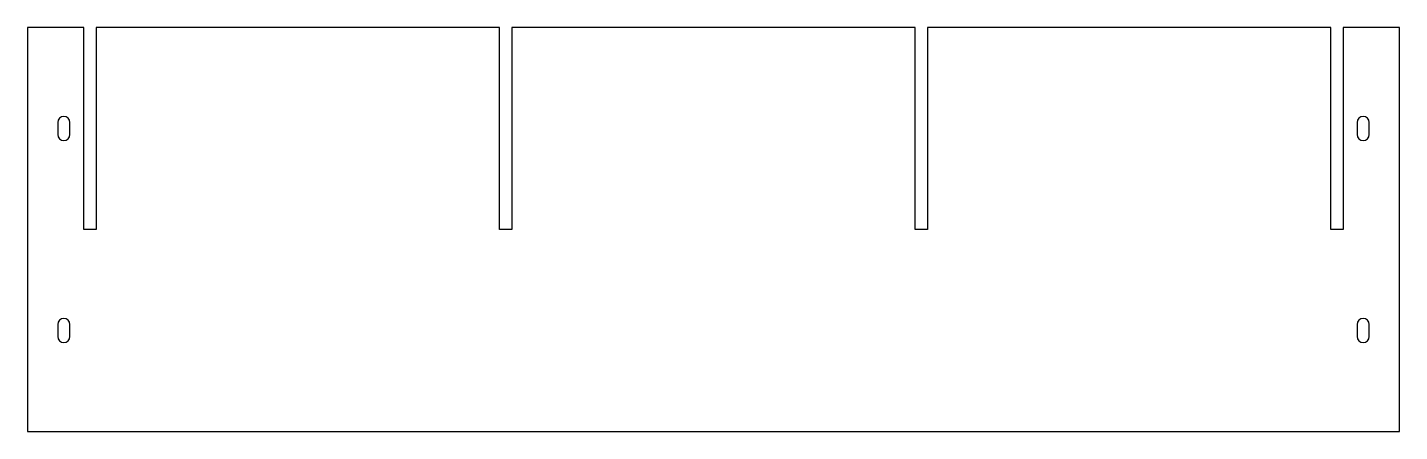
# Model space of a CAD drawing. Header units: millimetres. Extents: x 243 to 923, y 1250 to 1450.
import ezdxf

# ---------------------------------------------------------------- set-up
doc = ezdxf.new("R2010")
doc.units = ezdxf.units.MM
doc.layers.get('0').update_dxf_attribs({"linetype": 'CONTINUOUS'})

msp = doc.modelspace()

# ---------------------------------------------------------------- linework, layer by layer
msp.add_lwpolyline([(682.95, 1449.99), (482.95, 1449.99), (482.95, 1349.99), (476.95, 1349.99), (476.95, 1449.99), (276.95, 1449.99), (276.95, 1349.99), (270.95, 1349.99), (270.95, 1449.99), (242.95, 1449.99), (242.95, 1249.99), (922.95, 1249.99), (922.95, 1449.99), (894.95, 1449.99), (894.95, 1349.99), (888.95, 1349.99), (888.95, 1449.99), (688.95, 1449.99), (688.95, 1349.99), (682.95, 1349.99)], close=True)
for points in [[(263.95, 1402.99, 1), (257.95, 1402.99), (257.95, 1396.99, 1), (263.95, 1396.99)], [(901.95, 1396.99, 1), (907.95, 1396.99), (907.95, 1402.99, 1), (901.95, 1402.99)], [(263.95, 1302.99, 1), (257.95, 1302.99), (257.95, 1296.99, 1), (263.95, 1296.99)], [(901.95, 1296.99, 1), (907.95, 1296.99), (907.95, 1302.99, 1), (901.95, 1302.99)]]:
    msp.add_lwpolyline(points, format="xyb", close=True)

doc.saveas('drawing.dxf')
